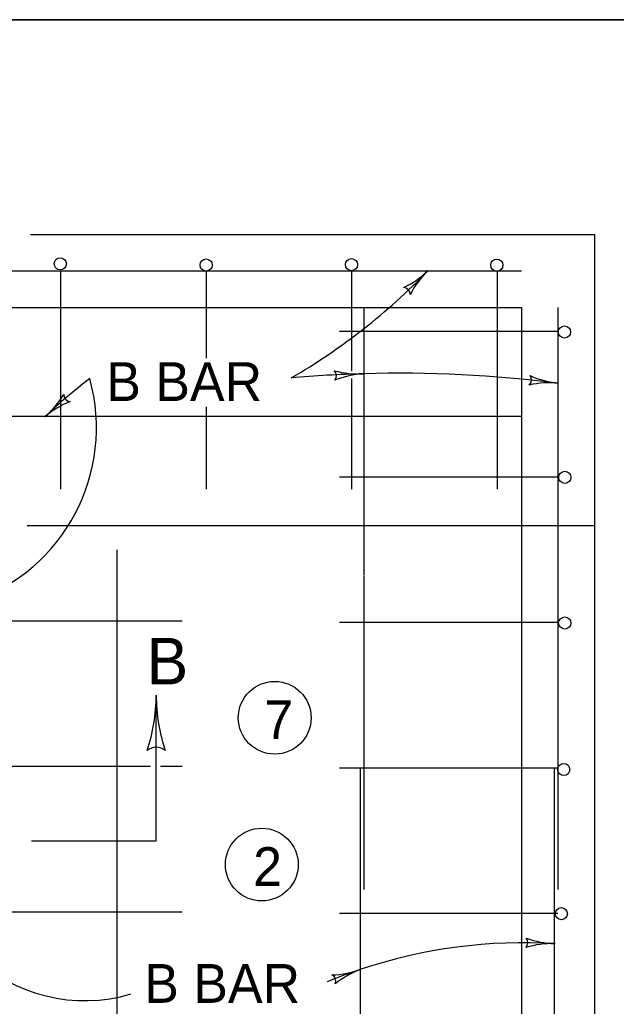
# Model space of a CAD drawing. Extents: x 1007 to 1035.5, y 1000.5 to 1021.5.
# Drawn here: x 1014.29 to 1017.36, y 1016.41 to 1021.5 of the extents above; entities that cross this region are included whole.
import ezdxf

# ---------------------------------------------------------------- set-up
doc = ezdxf.new("R2010")
doc.units = 0
for name, color, linetype in [('Level 1', 7, 'Continuous'), ('Level 10', 7, 'Continuous'), ('Level 11', 7, 'Continuous'), ('Level 2', 7, 'Continuous')]:
    doc.layers.add(name, color=color, linetype=linetype)

msp = doc.modelspace()

# ---------------------------------------------------------------- linework, layer by layer
at = {"layer": 'Level 1'}
for p, q in [((1014.3459, 1020.3921), (1017.2492, 1020.3921)), ((1017.2492, 1020.3921), (1017.2492, 1014.1421)), ((1014.2492, 1020.0171), (1016.8742, 1020.0171)), ((1016.8742, 1020.0171), (1016.8742, 1014.5171)), ((1014.3282, 1018.8921), (1017.2492, 1018.8921)), ((1014.9925, 1017.2671), (1014.9925, 1018.0171)), ((1014.35, 1017.2671), (1014.9925, 1017.2671))]:
    msp.add_line(p, q, dxfattribs=at)
for centre in [(1015.6028, 1017.9014), (1015.5364, 1017.1447)]:
    msp.add_circle(centre, 0.1875, dxfattribs=at)
for centre, radius, start, end in [((1014.0904, 1022.4137), 3.1889, 300.0422, 316.1921), ((1016.0654, 1020.5427), 0.4687, 295.4698, 314.1165), ((1016.0654, 1020.5427), 0.4687, 295.4698, 314.1165), ((1016.7181, 1019.8698), 0.4687, 134.1226, 152.7914), ((1016.7181, 1019.8698), 0.4687, 134.1226, 152.7914), ((1016.7181, 1019.8698), 0.4687, 134.1104, 134.1226), ((1016.7181, 1019.8698), 0.4687, 134.1104, 134.1226), ((1016.2638, 1020.0822), 0.0375, 2.8972, 85.0139), ((1016.2638, 1020.0822), 0.0375, 2.8972, 85.0139), ((1016.0334, 1020.143), 0.4688, 254.6897, 273.3364), ((1015.8828, 1019.6647), 0.0375, 322.1171, 44.2338), ((1013.7384, 1019.396), 0.9462, 288.8973, 15.5619), ((1016.444, 1017.3123), 2.9467, 127.5064, 133.4167), ((1016.2491, 1013.2298), 6.448, 91.67364, 95.00192), ((1016.0881, 1019.2071), 0.4688, 93.3425, 112.0113), ((1016.2491, 1013.2298), 6.448, 82.73218, 91.67364), ((1016.0881, 1019.2071), 0.4688, 93.3303, 93.3425), ((1016.8875, 1019.644), 0.0375, 312.9808, 35.0975), ((1017.1122, 1020.0924), 0.4688, 245.5533, 264.2001), ((1017.0175, 1019.1596), 0.4688, 84.2062, 102.8749), ((1017.0175, 1019.1596), 0.4688, 84.1939, 84.2062), ((1014.1146, 1019.8093), 0.4688, 310.4615, 329.1303), ((1014.5544, 1019.5683), 0.0375, 179.2361, 261.3528), ((1014.7229, 1019.096), 0.4688, 111.8087, 130.4554), ((1014.1146, 1019.8093), 0.4688, 310.4493, 310.4615), ((1014.1019, 1018.0171), 0.8906, 341.3472, 359.9939), ((1015.8831, 1018.0171), 0.8906, 179.9878, 180), ((1015.8831, 1018.0171), 0.8906, 180, 198.6688), ((1014.9924, 1017.6784), 0.0713, 48.7746, 130.8913), ((1016.8898, 1014.0784), 2.6636, 86.624, 108.4495), ((1016.8685, 1016.742), 0.0375, 317.3244, 39.4411), ((1017.0348, 1016.2688), 0.4688, 88.5498, 107.2186), ((1017.0585, 1017.206), 0.4688, 249.8969, 268.5437), ((1017.0348, 1016.2688), 0.4688, 88.5376, 88.5498), ((1014.6249, 1017.2793), 0.8362, 225.863, 286.5116), ((1016.8898, 1014.0784), 2.6636, 108.4495, 112.4457), ((1015.883, 1017.0443), 0.4687, 271.8069, 290.4536), ((1015.883, 1017.0443), 0.4687, 271.8069, 290.4536), ((1016.2107, 1016.166), 0.4687, 110.4598, 129.1285), ((1016.2107, 1016.166), 0.4687, 110.4598, 129.1285), ((1016.2107, 1016.166), 0.4687, 110.4475, 110.4598), ((1016.2107, 1016.166), 0.4687, 110.4475, 110.4598), ((1015.8798, 1016.5429), 0.0375, 339.2344, 61.351), ((1015.8798, 1016.5429), 0.0375, 339.2344, 61.351)]:
    msp.add_arc(centre, radius, start, end, dxfattribs=at)
at = {"layer": 'Level 10'}
msp.add_line((1007, 1021.5), (1035.5, 1021.5), dxfattribs=at)
at = {"layer": 'Level 11'}
msp.add_lwpolyline([(1007, 1000.5), (1035.5, 1000.5), (1035.5, 1021.5), (1007, 1021.5)], close=True, dxfattribs=at)
at = {"layer": 'Level 2'}
for p, q in [((1016.8742, 1020.2046), (1013.8742, 1020.2046)), ((1014.4992, 1020.2046), (1014.4992, 1019.0796)), ((1015.2492, 1020.2046), (1015.2492, 1019.755)), ((1015.9992, 1020.2046), (1015.9992, 1019.6886)), ((1016.7492, 1020.2046), (1016.7492, 1019.0796)), ((1016.0617, 1020.0171), (1016.0617, 1018.6368)), ((1017.0617, 1020.0171), (1017.0617, 1017.0171)), ((1017.0617, 1019.8921), (1015.9367, 1019.8921)), ((1015.9992, 1019.6507), (1015.9992, 1019.0796)), ((1015.2492, 1019.5038), (1015.2492, 1019.0796)), ((1016.8742, 1019.4546), (1013.8742, 1019.4546)), ((1017.0617, 1019.1421), (1015.9367, 1019.1421)), ((1014.7903, 1018.7669), (1014.7903, 1015.7669)), ((1016.0617, 1018.6324), (1016.0617, 1017.0171)), ((1014.0006, 1018.4018), (1015.1256, 1018.4018)), ((1017.0617, 1018.3921), (1015.9367, 1018.3921)), ((1014.0006, 1017.6518), (1014.9623, 1017.6518)), ((1015.0148, 1017.6518), (1015.1256, 1017.6518)), ((1017.0617, 1017.6421), (1015.9367, 1017.6421)), ((1016.0445, 1014.5171), (1016.0445, 1017.6421)), ((1017.0445, 1014.5171), (1017.0445, 1017.6421)), ((1014.0006, 1016.9018), (1015.1256, 1016.9018)), ((1017.0617, 1016.8921), (1015.9367, 1016.8921))]:
    msp.add_line(p, q, dxfattribs=at)
for centre in [(1014.4985, 1020.2416), (1015.25, 1020.2355), (1015.9982, 1020.2374), (1016.7472, 1020.2351), (1017.0949, 1019.8901), (1017.0972, 1019.141), (1017.0966, 1018.39), (1017.0914, 1017.6347), (1017.0792, 1016.8915)]:
    msp.add_circle(centre, 0.0313, dxfattribs=at)

# ---------------------------------------------------------------- texts
at = {"layer": 'Level 1'}
for s, height, p in [('B BAR', 0.2, (1014.7353, 1019.5345)), ('B', 0.24, (1014.9434, 1018.0736)), ('7', 0.2, (1015.5489, 1017.7916)), ('2', 0.2, (1015.4917, 1017.0345)), ('B BAR', 0.2, (1014.9309, 1016.4319))]:
    msp.add_text(s, height=height, dxfattribs=at).set_placement(p)

doc.saveas('drawing.dxf')
